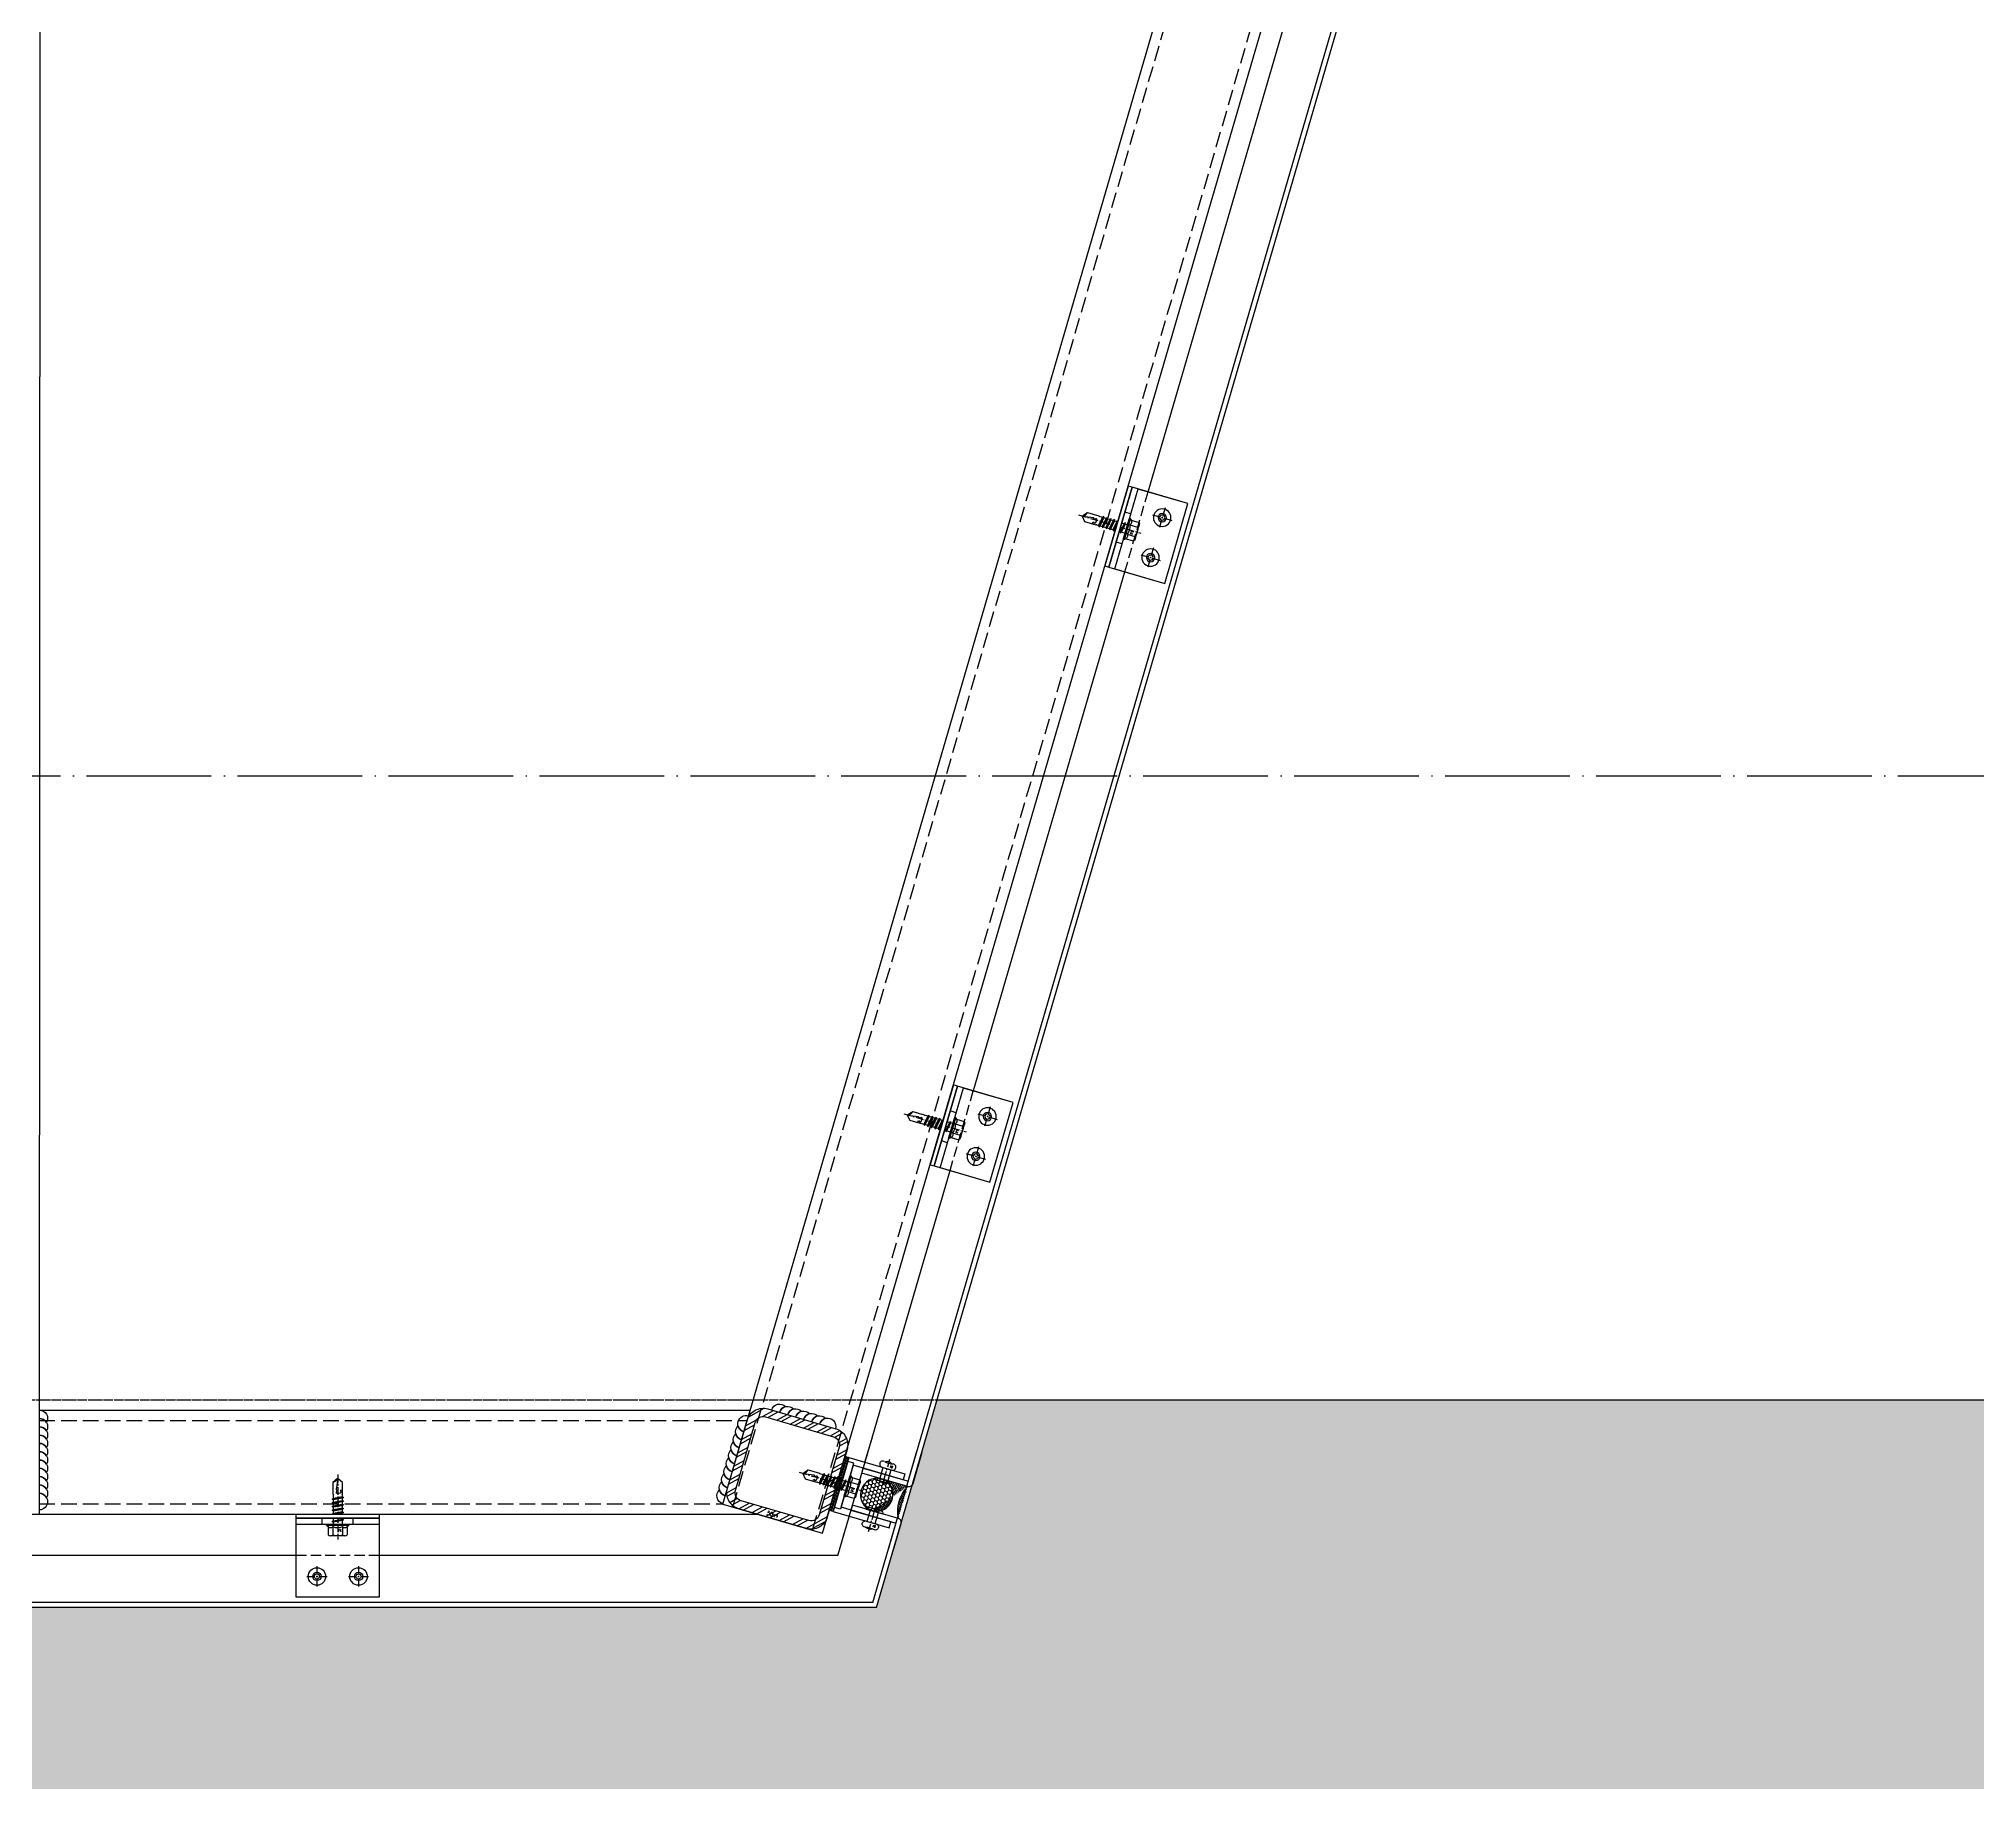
# Model space of a CAD drawing. Extents: x -202236 to 1002404, y -663931 to 1550022.
# Drawn here: x -96898 to -95966, y -331543 to -330704 of the extents above; entities that cross this region are included whole.
import ezdxf
from ezdxf.enums import TextEntityAlignment as Align

# ---------------------------------------------------------------- set-up
doc = ezdxf.new("R2010")
doc.units = 0
for name, pattern in [('CENTER', [2, 1.25, -0.25, 0.25, -0.25]), ('DOTE', [2.42, 2, -0.2, 0.02, -0.2]), ('ZN-CENTER', [2, 1.25, -0.25, 0.25, -0.25]), ('ZN-DASH', [0.35, 0.25, -0.1])]:
    doc.linetypes.add(name, pattern=pattern)
for name, color, linetype in [('!ZN1-填充-8', 8, 'Continuous'), ('!ZN3-铝板幕墙-3', 3, 'Continuous'), ('!ZN4-辅助材料-1', 1, 'Continuous'), ('!ZN4-配件-11', 11, 'Continuous'), ('!ZN5-钢材投影-40', 40, 'Continuous'), ('!ZN5-钢材断面-2', 2, 'Continuous'), ('!ZN5-铝材投影-112', 112, 'Continuous'), ('!ZN6-虚线-8', 8, 'ZN-DASH'), ('A-AXIS-D', 1, 'Continuous'), ('A-AXIS-DOTE', 14, 'DOTE'), ('A-SFCE', 30, 'Continuous'), ('Fill', 8, 'Continuous'), ('焊缝', 8, 'Continuous')]:
    doc.layers.add(name, color=color, linetype=linetype)
doc.layers.add('@ZN-型材编号（非打印层）', color=8, linetype='Continuous', plot=False)
doc.layers.add('A-WALL-HATCH', color=8, linetype='Continuous', lineweight=13)
doc.styles.add('DHTEXT-1', font='ROMANS.shx', dxfattribs={"width": 0.7, "bigfont": 'CHINESE.shx'})
pattern_1 = [(180, (-1731.706, 294.7402), (-3e-16, -2.38125), []), (240, (-1731.706, 294.7402), (2.062223, -1.190625), []), (300, (-1731.706, 294.7402), (2.062223, 1.190625), [])]

# ---------------------------------------------------------------- blocks, each defined once
blk = doc.blocks.new('方管钢50x4')
at = {"layer": 'Fill'}
h = blk.add_hatch(dxfattribs=at)
h.set_pattern_fill('ANSI32', color=8, scale=0.5, style=0)
h.set_pattern_definition([(45, (-2819.7443, -883.732), (-3.367596, 3.367596), []), (45, (-2817.499, -883.732), (-3.367596, 3.367596), [])])
edge = h.paths.add_edge_path(flags=16)
edge.add_line((-17, 21), (17, 21))
edge.add_arc((17, 17), 4, 0, 90, ccw=False)
edge.add_line((21, 17), (21, -17))
edge.add_arc((17, -17), 4, 270, 360, ccw=False)
edge.add_line((17, -21), (-17, -21))
edge.add_arc((-17, -17), 4, 180, 270, ccw=False)
edge.add_line((-21, -17), (-21, 17))
edge.add_arc((-17, 17), 4, 90, 180, ccw=False)
edge = h.paths.add_edge_path()
edge.add_line((-17, 25), (17, 25))
edge.add_arc((17, 17), 8, 0, 90, ccw=False)
edge.add_line((25, 17), (25, -17))
edge.add_arc((17, -17), 8, 270, 360, ccw=False)
edge.add_line((17, -25), (-17, -25))
edge.add_arc((-17, -17), 8, 180, 270, ccw=False)
edge.add_line((-25, -17), (-25, 17))
edge.add_arc((-17, 17), 8, 90, 180, ccw=False)
for points in [[(-17, 25), (17, 25, -0.414214), (25, 17), (25, -17, -0.414214), (17, -25), (-17, -25, -0.414214), (-25, -17), (-25, 17, -0.414214)], [(-17, 21), (17, 21, -0.414214), (21, 17), (21, -17, -0.414214), (17, -21), (-17, -21, -0.414214), (-21, -17), (-21, 17, -0.414214)]]:
    blk.add_lwpolyline(points, format="xyb", close=True)
at = {"layer": '@ZN-型材编号（非打印层）', "style": 'DHTEXT-1', "width": 0.7}
blk.add_text('50x4', height=2, dxfattribs=at).set_placement((-0.51, -23.04), align=Align.MIDDLE_CENTER)
blk = doc.blocks.new('*U199')
at = {"layer": '!ZN5-钢材断面-2'}
blk.add_blockref('方管钢50x4', (0, 0), dxfattribs=at)
blk = doc.blocks.new('铝板16mm胶缝')
at = {"layer": '!ZN1-填充-8'}
h = blk.add_hatch(dxfattribs=at)
h.set_pattern_fill('HONEY', color=256, scale=0.7, angle=-270, style=0)
h.set_pattern_definition([(90, (10097.3199, 185.0233), (-0.9623705, 1.666875), [1.11125, -2.2225]), (210, (10097.3199, 185.0233), (-0.962370845, -1.6668748), [1.11125, -2.2225]), (150, (10097.3199, 185.0233), (-1.924741345, 2e-07), [-2.2225, 1.11125])])
edge = h.paths.add_edge_path()
edge.add_ellipse((-8.5, 14.57), major_axis=(-8, 0), ratio=0.974793, start_angle=0, end_angle=360)
h = blk.add_hatch(dxfattribs=at)
h.set_pattern_fill('ANSI35', color=256, scale=0.5, angle=-270, style=0)
h.set_pattern_definition([(135, (0, 0), (-1.12253, -1.12253), []), (135, (0, 1.1225), (-1.12253, -1.12253), [1.984375, -0.396875, 0, -0.396875])])
edge = h.paths.add_edge_path()
edge.add_line((-0.51, 1.37), (-0.5, 14.57))
edge.add_line((-16.5, 1.37), (-16.5, 14.57))
edge.add_ellipse((-8.5, 14.57), major_axis=(-8, 0), ratio=0.974793, start_angle=0, end_angle=180)
edge.add_arc((-8.5, -14.45), 17.72, 63.16567, 116.83433)
at = {"layer": '!ZN4-辅助材料-1', "ltscale": 0.5}
blk.add_arc((-8.5, -14.45), 17.72, 63.16567, 116.83433, dxfattribs=at)
blk.add_ellipse((-8.5, 14.57), major_axis=(-8, 0), ratio=0.974793, dxfattribs=at)
at = {"layer": 'Defpoints', "ltscale": 0.5}
for p in [(-16.5, -0.63), (-8.5, -0.63), (-0.5, -0.63)]:
    blk.add_point(p, dxfattribs=at)
blk = doc.blocks.new('*U253')
at = {"color": 0, "linetype": 'ZN-CENTER', "ltscale": 3}
blk.add_line((24, 0), (-7.28, 0), dxfattribs=at)
at = {"ltscale": 10}
for p, q in [((-5.45, -3.46), (-5.45, 3.46)), ((-1.02, 4.62), (-4.95, 4.62)), ((-1.02, 2.31), (-4.95, 2.31)), ((-0.55, -5.12), (-0.55, 5.12)), ((-0.17, 5.48), (0, 4.84)), ((0, -4.84), (0, 4.84)), ((0, 2.08), (14.29, 2.08)), ((1.42, 2.73), (2.2, -2.73)), ((3.22, 2.73), (4, -2.73)), ((5.02, 2.73), (5.8, -2.73)), ((6.82, 2.73), (7.6, -2.73)), ((8.62, 2.73), (9.4, -2.73)), ((10.42, 2.73), (11.2, -2.73)), ((12.22, 2.73), (13, -2.73)), ((-1.02, -2.31), (-4.95, -2.31)), ((-1.02, -4.62), (-4.95, -4.62)), ((-0.17, -5.48), (0, -4.84)), ((14.29, -2.09), (0, -2.09))]:
    blk.add_line(p, q, dxfattribs=at)
for points in [[(1.83, -2.09), (1.05, 2.08), (1.42, 2.73), (1.79, 2.08), (2.57, -2.09), (2.2, -2.73)], [(3.63, -2.09), (2.85, 2.08), (3.22, 2.73), (3.59, 2.08), (4.37, -2.09), (4, -2.73)], [(5.43, -2.09), (4.65, 2.08), (5.02, 2.73), (5.39, 2.08), (6.17, -2.09), (5.8, -2.73)], [(7.23, -2.09), (6.45, 2.08), (6.82, 2.73), (7.19, 2.08), (7.97, -2.09), (7.6, -2.73)], [(9.03, -2.09), (8.25, 2.08), (8.62, 2.73), (8.99, 2.08), (9.77, -2.09), (9.4, -2.73)], [(10.83, -2.09), (10.05, 2.08), (10.42, 2.73), (10.79, 2.08), (11.57, -2.09), (11.2, -2.73)], [(12.63, -2.09), (11.85, 2.08), (12.22, 2.73), (12.59, 2.08), (13.37, -2.09), (13, -2.73)]]:
    blk.add_lwpolyline(points, close=True, dxfattribs=at)
for points in [[(14.29, -2.09, -0.414214), (14.45, -2.24), (14.45, -2.32), (20.18, -2.32), (22, -0.26), (22, 0.26), (20.18, 2.32), (14.45, 2.32), (14.45, 2.24, -0.414214), (14.29, 2.08)], [(16.51, -2.32), (16.36, -1.2), (15.83, -1.52, -0.530462), (15.03, -1.17), (14.81, 0.1, -0.651316), (15.47, 0.54), (16, 0.21), (16.77, 0.66), (22, -0.26, -0.201226), (20.18, 2.32)]]:
    blk.add_lwpolyline(points, format="xyb", dxfattribs=at)
for centre, radius, start, end in [((-3.87, 3.46), 1.58, 133.17355, 226.82645), ((0.13, 0), 5.58, 155.5673, 204.4327), ((0.07, 3.46), 1.58, 133.17355, 226.82645), ((4.07, 0), 5.58, 155.5673, 204.4327), ((7.48, -2.87), 11.32, 132.49215, 138.60636), ((-3.87, -3.46), 1.58, 133.17355, 226.82645), ((0.07, -3.46), 1.58, 133.17355, 226.82645), ((7.48, 2.87), 11.32, 221.39356, 227.50785)]:
    blk.add_arc(centre, radius, start, end, dxfattribs=at)
at = {"layer": 'Defpoints', "color": 0, "ltscale": 10, "style": 'DHTEXT-1', "width": 0.7}
blk.add_text('5.5', height=1, rotation=90, dxfattribs=at).set_placement((-2.46, -0.93), align=Align.CENTER)
blk = doc.blocks.new('铝板连接件1(新规)')
at = {"layer": '!ZN1-填充-8'}
h = blk.add_hatch(dxfattribs=at)
h.set_pattern_fill('NET3', color=256, scale=0.4, angle=180, style=0)
h.set_pattern_definition([(180, (18968.597, 39999.0891), (-1e-15, -1.27), []), (240, (18968.597, 39999.0891), (1.099852263, -0.635), []), (300, (18968.597, 39999.0891), (1.099852263, 0.635), [])])
h.paths.add_polyline_path([(-13.5, 2), (-13.5, 0), (13.5, 0), (13.5, 2)])
at = {"layer": '!ZN4-辅助材料-1', "ltscale": 5}
blk.add_lwpolyline([(-13.5, 2), (-13.5, 0), (13.5, 0), (13.5, 2)], close=True, dxfattribs=at)
at = {"layer": '!ZN5-铝材投影-112'}
for points in [[(11.5, 2), (-13.5, 2), (-13.5, 30), (-10.5, 30), (-10.5, 5), (11.5, 5)], [(-11.5, 2), (13.5, 2), (13.5, 30), (10.5, 30), (10.5, 5), (-11.5, 5)]]:
    blk.add_lwpolyline(points, close=True, dxfattribs=at)
at = {"layer": '!ZN4-配件-11', "color": 1, "rotation": 270}
blk.add_blockref('*U253', (0, 5), dxfattribs=at)
blk = doc.blocks.new('*U196')
at = {"color": 0, "linetype": 'CENTER', "ltscale": 3}
blk.add_line((10.01, 0), (-2.45, 0), dxfattribs=at)
at = {"linetype": 'ByBlock', "lineweight": -2, "ltscale": 10}
for p, q in [((-1.2, -3), (-1.2, 3)), ((0, 4.2), (0, -4.2)), ((5.5, 2), (0, 2)), ((5.5, 2.5), (5.5, -2.5)), ((5.5, -2), (0, -2))]:
    blk.add_line(p, q, dxfattribs=at)
for centre, radius, start, end in [((4.42, 0), 5.96, 160.39505, 199.60495), ((0, 3), 1.2, 90, 180), ((7, 2.5), 1.5, 348.44804, 180), ((16.17, 0), 8, 164.33085, 195.66915), ((6.19, 0), 2.67, 323.22662, 36.78433), ((0, -3), 1.2, 180, 270), ((7, -2.5), 1.5, 180, 11.55196)]:
    blk.add_arc(centre, radius, start, end, dxfattribs=at)
at = {"layer": 'Defpoints', "color": 0, "ltscale": 10, "style": 'DHTEXT-1', "width": 0.7}
blk.add_text('D4', height=1, rotation=90, dxfattribs=at).set_placement((7.37, -1.85), align=Align.CENTER)
blk = doc.blocks.new('*U261')
at = {"layer": '!ZN3-铝板幕墙-3'}
for p, q in [((-13.5, -5), (-25.59, -5)), ((13.5, -5), (23.65, -5))]:
    blk.add_line(p, q, dxfattribs=at)
for points in [[(-25.59, -30), (-10, -30, 0.414214), (-8, -28), (-8, -5), (-10.5, -5), (-10.5, -27, -0.414214), (-11, -27.5), (-25.59, -27.5)], [(23.65, -30), (10, -30, -0.414214), (8, -28), (8, -5), (10.5, -5), (10.5, -27, 0.414214), (11, -27.5), (23.65, -27.5)]]:
    blk.add_lwpolyline(points, format="xyb", dxfattribs=at)
at = {"layer": '!ZN4-辅助材料-1'}
blk.add_blockref('铝板16mm胶缝', (8.5, -29.37), dxfattribs=at)
at = {"layer": '!ZN4-配件-11', "rotation": 180}
blk.add_blockref('铝板连接件1(新规)', (0, 5), dxfattribs=at)
at = {"layer": '!ZN4-配件-11', "color": 1, "xscale": -1}
blk.add_blockref('*U196', (-8, -16), dxfattribs=at)
at = {"layer": '!ZN4-配件-11', "color": 1}
blk.add_blockref('*U196', (8, -16), dxfattribs=at)
blk = doc.blocks.new('*U188')
at = {"color": 0, "linetype": 'ZN-CENTER', "ltscale": 3}
blk.add_line((24, 0), (-7.28, 0), dxfattribs=at)
at = {"ltscale": 10}
for p, q in [((-5.45, -3.46), (-5.45, 3.46)), ((-1.02, 4.62), (-4.95, 4.62)), ((-1.02, 2.31), (-4.95, 2.31)), ((-0.55, -5.12), (-0.55, 5.12)), ((-0.17, 5.48), (0, 4.84)), ((0, -4.84), (0, 4.84)), ((0, 2.08), (14.29, 2.08)), ((1.42, 2.73), (2.2, -2.73)), ((3.22, 2.73), (4, -2.73)), ((5.02, 2.73), (5.8, -2.73)), ((6.82, 2.73), (7.6, -2.73)), ((8.62, 2.73), (9.4, -2.73)), ((10.42, 2.73), (11.2, -2.73)), ((12.22, 2.73), (13, -2.73)), ((-1.02, -2.31), (-4.95, -2.31)), ((-1.02, -4.62), (-4.95, -4.62)), ((-0.17, -5.48), (0, -4.84)), ((14.29, -2.09), (0, -2.09))]:
    blk.add_line(p, q, dxfattribs=at)
for points in [[(1.83, -2.09), (1.05, 2.08), (1.42, 2.73), (1.79, 2.08), (2.57, -2.09), (2.2, -2.73)], [(3.63, -2.09), (2.85, 2.08), (3.22, 2.73), (3.59, 2.08), (4.37, -2.09), (4, -2.73)], [(5.43, -2.09), (4.65, 2.08), (5.02, 2.73), (5.39, 2.08), (6.17, -2.09), (5.8, -2.73)], [(7.23, -2.09), (6.45, 2.08), (6.82, 2.73), (7.19, 2.08), (7.97, -2.09), (7.6, -2.73)], [(9.03, -2.09), (8.25, 2.08), (8.62, 2.73), (8.99, 2.08), (9.77, -2.09), (9.4, -2.73)], [(10.83, -2.09), (10.05, 2.08), (10.42, 2.73), (10.79, 2.08), (11.57, -2.09), (11.2, -2.73)], [(12.63, -2.09), (11.85, 2.08), (12.22, 2.73), (12.59, 2.08), (13.37, -2.09), (13, -2.73)]]:
    blk.add_lwpolyline(points, close=True, dxfattribs=at)
for points in [[(14.29, -2.09, -0.414214), (14.45, -2.24), (14.45, -2.32), (20.18, -2.32), (22, -0.26), (22, 0.26), (20.18, 2.32), (14.45, 2.32), (14.45, 2.24, -0.414214), (14.29, 2.08)], [(16.51, -2.32), (16.36, -1.2), (15.83, -1.52, -0.530462), (15.03, -1.17), (14.81, 0.1, -0.651316), (15.47, 0.54), (16, 0.21), (16.77, 0.66), (22, -0.26, -0.201226), (20.18, 2.32)]]:
    blk.add_lwpolyline(points, format="xyb", dxfattribs=at)
for centre, radius, start, end in [((-3.87, 3.46), 1.58, 133.17355, 226.82645), ((0.13, 0), 5.58, 155.5673, 204.4327), ((0.07, 3.46), 1.58, 133.17355, 226.82645), ((4.07, 0), 5.58, 155.5673, 204.4327), ((7.48, -2.87), 11.32, 132.49215, 138.60636), ((-3.87, -3.46), 1.58, 133.17355, 226.82645), ((0.07, -3.46), 1.58, 133.17355, 226.82645), ((7.48, 2.87), 11.32, 221.39356, 227.50785)]:
    blk.add_arc(centre, radius, start, end, dxfattribs=at)
at = {"layer": 'Defpoints', "color": 0, "ltscale": 10, "style": 'DHTEXT-1', "width": 0.7}
blk.add_text('5.5', height=1, rotation=90, dxfattribs=at).set_placement((-2.46, -0.93), align=Align.CENTER)
blk = doc.blocks.new('*U191')
at = {"color": 0, "linetype": 'CENTER', "ltscale": 3}
for p, q in [((4.88, 0), (-4.88, 0)), ((0, 4.88), (0, -4.88))]:
    blk.add_line(p, q, dxfattribs=at)
at = {"linetype": 'ByBlock', "ltscale": 10}
for radius in [4.2, 2, 1.23]:
    blk.add_circle((0, 0), radius, dxfattribs=at)
blk = doc.blocks.new('*U264')
at = {"ltscale": 0.125}
blk.add_wipeout([(-20, -40), (20, -40), (20, -5), (-20, -5)], dxfattribs=at).dxf.layer = '!ZN6-虚线-8'
at = {"layer": '!ZN1-填充-8'}
h = blk.add_hatch(dxfattribs=at)
h.set_pattern_fill('NET3', color=256, scale=0.75, angle=180, style=0)
h.set_pattern_definition(pattern_1)
h.paths.add_polyline_path([(20, 0), (-20, 0), (-20, -2), (20, -2)])
at = {"layer": '!ZN5-铝材投影-112'}
blk.add_lwpolyline([(20, -2), (-20, -2), (-20, -40), (20, -40)], close=True, dxfattribs=at)
at = {"layer": '!ZN6-虚线-8', "linetype": 'ZN-DASH', "ltscale": 10}
for p, q in [((-7.5, -5), (-7.5, -2)), ((7.5, -5), (7.5, -2))]:
    blk.add_line(p, q, dxfattribs=at)
at = {"layer": '!ZN6-虚线-8', "color": 8, "linetype": 'ZN-DASH', "ltscale": 20}
blk.add_line((-20, -20), (20, -20), dxfattribs=at)
at = {"layer": '!ZN4-配件-11', "color": 1, "xscale": -1, "rotation": 270}
for name, p in [('*U188', (0, -5)), ('*U191', (-10, -30)), ('*U191', (10, -30))]:
    blk.add_blockref(name, p, dxfattribs=at)
at = {"ltscale": 0.25}
blk.add_wipeout([(20, 0), (20, -2), (-20, -2), (-20, 0)], dxfattribs=at).dxf.layer = '!ZN4-辅助材料-1'
at = {"layer": '!ZN4-辅助材料-1'}
blk.add_lwpolyline([(20, 0), (-20, 0), (-20, -2), (20, -2)], close=True, dxfattribs=at)
at = {"layer": '!ZN5-铝材投影-112', "ltscale": 0.25}
blk.add_line((-20, -5), (20, -5), dxfattribs=at)
blk = doc.blocks.new('*U255')
at = {"color": 0, "linetype": 'CENTER', "ltscale": 3}
for p, q in [((4.88, 0), (-4.88, 0)), ((0, 4.88), (0, -4.88))]:
    blk.add_line(p, q, dxfattribs=at)
at = {"linetype": 'ByBlock', "ltscale": 10}
for radius in [4.2, 2, 1.23]:
    blk.add_circle((0, 0), radius, dxfattribs=at)
blk = doc.blocks.new('*U201')
at = {"ltscale": 0.125}
blk.add_wipeout([(-20, 30), (20, 30), (20, 5), (-20, 5)], dxfattribs=at).dxf.layer = '!ZN6-虚线-8'
at = {"layer": '!ZN1-填充-8'}
h = blk.add_hatch(dxfattribs=at)
h.set_pattern_fill('NET3', color=256, scale=0.75, angle=180, style=0)
h.set_pattern_definition(pattern_1)
h.paths.add_polyline_path([(20, 0), (-20, 0), (-20, 2), (20, 2)])
at = {"layer": '!ZN5-铝材投影-112'}
blk.add_lwpolyline([(20, 2), (-20, 2), (-20, 30), (20, 30)], close=True, dxfattribs=at)
at = {"layer": '!ZN6-虚线-8', "color": 8, "linetype": 'ZN-DASH', "ltscale": 20}
blk.add_line((-20, 10), (20, 10), dxfattribs=at)
at = {"layer": '!ZN6-虚线-8', "linetype": 'ZN-DASH', "ltscale": 10}
for p, q in [((-7.5, 5), (-7.5, 2)), ((7.5, 5), (7.5, 2))]:
    blk.add_line(p, q, dxfattribs=at)
at = {"layer": '!ZN4-配件-11', "color": 1, "rotation": 270}
for name, p in [('*U255', (-10, 20)), ('*U255', (10, 20)), ('*U253', (0, 5))]:
    blk.add_blockref(name, p, dxfattribs=at)
at = {"ltscale": 0.25}
blk.add_wipeout([(20, 0), (20, 2), (-20, 2), (-20, 0)], dxfattribs=at).dxf.layer = '!ZN4-辅助材料-1'
at = {"layer": '!ZN4-辅助材料-1'}
blk.add_lwpolyline([(20, 0), (-20, 0), (-20, 2), (20, 2)], close=True, dxfattribs=at)
at = {"layer": '!ZN5-铝材投影-112', "ltscale": 0.25}
blk.add_line((-20, 5), (20, 5), dxfattribs=at)
blk = doc.blocks.new('20250913160558')
at = {"layer": 'A-WALL-HATCH'}
h = blk.add_hatch(dxfattribs=at)
h.set_pattern_fill('夯实土壤', color=256, scale=40)
h.set_pattern_definition([(45, (-40599805926.08, -3386006360), (-158.9576044107, 158.9576044107), []), (45, (-40599805842.08, -3386006360), (-158.9576044107, 158.9576044107), []), (45, (-40599805758.08, -3386006360), (-158.9576044107, 158.9576044107), []), (135, (-40599805926.08, -3386006360), (-158.9576044107, -158.9576044107), [106, -118.8]), (135, (-40599805884.08, -3386006318), (-158.9576044107, -158.9576044107), [106, -118.8]), (135, (-40599805842.08, -3386006276), (-158.9576044107, -158.9576044107), [106, -118.8])])
h.paths.add_polyline_path([(9550, -5230), (10120.82, -5230), (10150, -5130), (11173.28, -5130), (11173.28, -5750), (9550, -5750)])
h.paths.add_polyline_path([(4200, -5305), (9250, -5305), (9250, -5590), (9250, -5750), (4200, -5750)])
h.paths.add_polyline_path([(51.23, -5305), (3900, -5305), (3900, -5750), (51.23, -5750)])
h.paths.add_polyline_path([(-4220, -5130), (-248.77, -5130), (-248.77, -5750), (-4220, -5750)])
at = {"layer": '!ZN3-铝板幕墙-3'}
for points in [[(10102.07, -5205), (10600.58, -3496.74, 0.070028), (10625.12, -3338.35, 0.070028)], [(10118.94, -5227.5), (10622.15, -3503.14, 0.068937), (10647.58, -3341.15, 0.068937)], [(10120.82, -5230), (10624.54, -3503.85, 0.069411), (10650.1, -3340.05, 0.069411)]]:
    blk.add_lwpolyline(points, format="xyb", dxfattribs=at)
for points in [[(10120.82, -5230), (9560.56, -5230), (9560.56, -5205)], [(10102.07, -5205), (9560.56, -5205)], [(10118.94, -5227.5), (9560.56, -5227.5)]]:
    blk.add_lwpolyline(points, dxfattribs=at)
at = {"layer": '!ZN5-钢材投影-40'}
for p, q in [((9718.1, -5185), (9720, -1148.66)), ((10046.81, -5180.19), (10543.06, -3479.64)), ((10094.81, -5194.19), (10590.99, -3493.89)), ((10046.81, -5180.19), (10094.81, -5194.19)), ((9598.1, -5185), (9718.1, -5185))]:
    blk.add_line(p, q, dxfattribs=at)
at = {"layer": '!ZN5-钢材投影-40', "ltscale": 800}
for p, q in [((9718.1, -5135), (10060, -5135)), ((9718.1, -5185), (10063.3, -5185))]:
    blk.add_line(p, q, dxfattribs=at)
at = {"layer": '!ZN6-虚线-8', "ltscale": 30}
for p, q in [((10051.61, -5181.59), (10547.86, -3481.07)), ((10090.01, -5192.79), (10586.2, -3492.46)), ((9718.1, -5140), (10058.54, -5140)), ((9718.1, -5180), (10046.86, -5180))]:
    blk.add_line(p, q, dxfattribs=at)
at = {"layer": 'A-SFCE', "color": 8}
blk.add_line((10150, -5130), (11173.28, -5130), dxfattribs=at)
at = {"layer": '焊缝', "ltscale": 800}
for points in [[(9718.1, -5135, -0.57735), (9721.56, -5141, 0.267949), (9718.1, -5139, -0.57735), (9721.56, -5145, 0.267949), (9718.1, -5143, -0.57735), (9721.56, -5149, 0.267949), (9718.1, -5147, -0.57735), (9721.56, -5153, 0.267949), (9718.1, -5151, -0.57735), (9721.56, -5157, 0.267949), (9718.1, -5155, -0.57735), (9721.56, -5161, 0.267949), (9718.1, -5159, -0.57735), (9721.56, -5165, 0.267949), (9718.1, -5163, -0.57735), (9721.56, -5169, 0.267949), (9718.1, -5167, -0.57735), (9721.56, -5173, 0.267949), (9718.1, -5171, -0.57735), (9721.56, -5177, 0.267949), (9718.1, -5175, -1), (9718.1, -5183, -1)], [(10070.3, -5134.96, -0.57735), (10077.04, -5133.32, 0.267949), (10074.14, -5136.08, -0.57735), (10080.87, -5134.44, 0.267949), (10077.98, -5137.21, -0.57735), (10084.71, -5135.57, 0.267949), (10081.82, -5138.33, -0.57735), (10088.55, -5136.69, 0.267949), (10085.66, -5139.46, -0.57735), (10092.39, -5137.82, 0.267949), (10089.5, -5140.58, -0.57735), (10096.23, -5138.94, 0.267949), (10093.34, -5141.71, -1), (10101.01, -5143.95, -1)], [(10046.86, -5180, -0.57735), (10045.22, -5173.27, 0.267949), (10047.98, -5176.16, -0.57735), (10046.34, -5169.43, 0.267949), (10049.1, -5172.32, -0.57735), (10047.46, -5165.59, 0.267949), (10050.23, -5168.48, -0.57735), (10048.58, -5161.75, 0.267949), (10051.35, -5164.64, -0.57735), (10049.7, -5157.91, 0.267949), (10052.47, -5160.8, -0.57735), (10050.82, -5154.07, 0.267949), (10053.59, -5156.96, -0.57735), (10051.94, -5150.23, 0.267949), (10054.71, -5153.12, -0.57735), (10053.06, -5146.39, 0.267949), (10055.83, -5149.28, -0.57735), (10054.18, -5142.55, 0.267949), (10056.95, -5145.44, -1), (10059.19, -5137.76, -1)]]:
    blk.add_lwpolyline(points, format="xyb", dxfattribs=at)
at = {"layer": '!ZN4-配件-11', "rotation": 343.7316377152348}
blk.add_blockref('*U199', (10077.81, -5163.19), dxfattribs=at)
at = {"xscale": -1, "rotation": 73.73163771518935}
blk.add_blockref('*U261', (10106.61, -5171.6), dxfattribs=at)
at = {"xscale": -1, "rotation": 253.7316377152033}
for p in [(10236.15, -4709.84), (10152.11, -4997.83)]:
    blk.add_blockref('*U201', p, dxfattribs=at)
at = {"xscale": -1}
blk.add_blockref('*U264', (9861.61, -5185), dxfattribs=at)

msp = doc.modelspace()

# ---------------------------------------------------------------- linework, layer by layer
at = {"layer": 'A-AXIS-DOTE', "ltscale": 30}
msp.add_line((-110886.73, -331058.65), (-93496.73, -331058.65), dxfattribs=at)
at = {"layer": 'A-AXIS-DOTE'}
msp.add_line((-110886.73, -331358.65), (-93496.73, -331358.65), dxfattribs=at)

# ---------------------------------------------------------------- next in the draw order: block references
at = {"layer": 'A-AXIS-D', "ltscale": 800}
msp.add_blockref('20250913160558', (-106615.75, -326228.65), dxfattribs=at)

doc.saveas('drawing.dxf')
